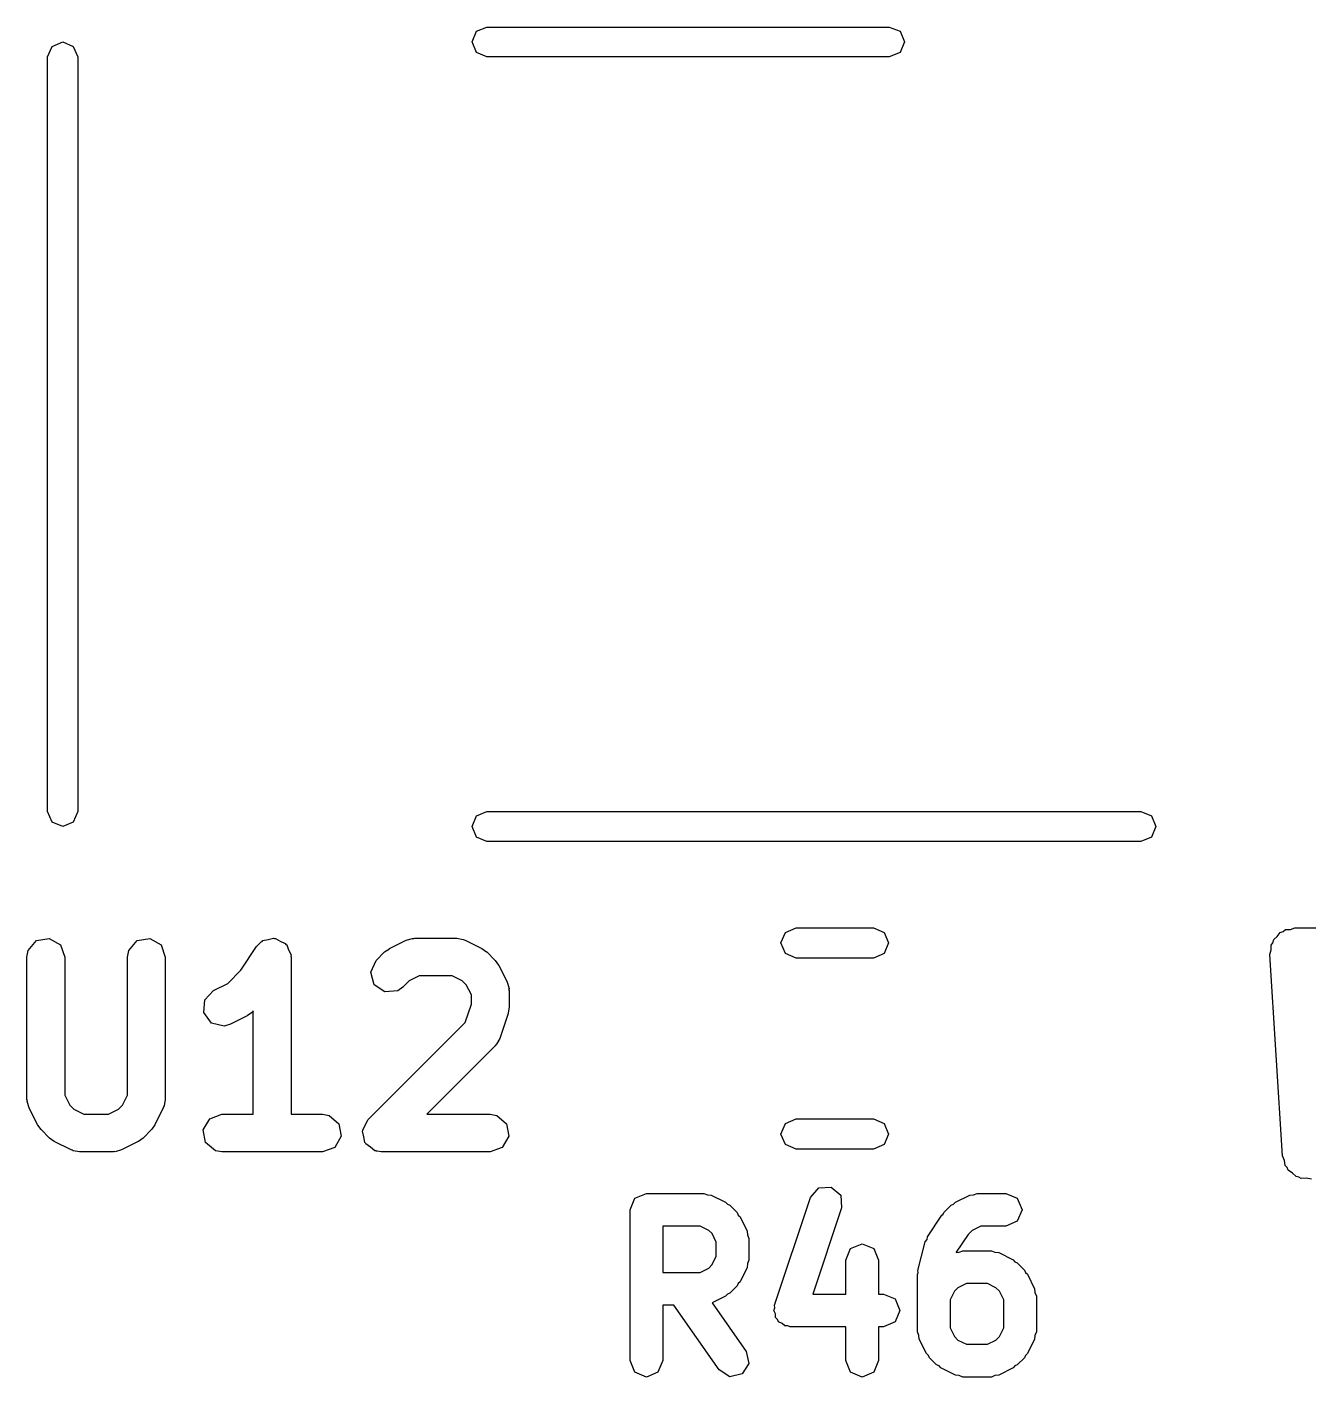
# Model space of a CAD drawing. Extents: x 72 to 186, y -144 to -85.
# Drawn here: x 118.31 to 123.4, y -124.09 to -118.72 of the extents above; entities that cross this region are included whole.
import ezdxf

# ---------------------------------------------------------------- set-up
doc = ezdxf.new("R2010")
doc.units = 0
doc.layers.add('BLACK', color=7, linetype='CONTINUOUS')

msp = doc.modelspace()

# ---------------------------------------------------------------- linework, layer by layer
at = {"layer": 'BLACK', "linetype": 'CONTINUOUS'}
for p, q in [((120.078, -118.777), (120.095, -118.735)), ((120.095, -118.735), (120.137, -118.718)), ((120.137, -118.718), (120.938, -118.718)), ((120.938, -118.718), (121.737, -118.718)), ((121.737, -118.718), (121.78, -118.735)), ((121.78, -118.735), (121.797, -118.777)), ((118.408, -118.795), (118.45, -118.777)), ((118.45, -118.777), (118.492, -118.795)), ((120.095, -118.82), (120.078, -118.777)), ((121.797, -118.777), (121.78, -118.82)), ((118.39, -118.837), (118.408, -118.795)), ((118.39, -121.837), (118.39, -118.837)), ((118.492, -118.795), (118.51, -118.837)), ((118.51, -118.837), (118.51, -121.837)), ((120.137, -118.837), (120.095, -118.82)), ((120.938, -118.837), (120.137, -118.837)), ((121.737, -118.837), (120.938, -118.837)), ((121.78, -118.82), (121.737, -118.837)), ((118.408, -121.88), (118.39, -121.837)), ((118.51, -121.837), (118.492, -121.88)), ((120.095, -121.855), (120.137, -121.837)), ((120.137, -121.837), (120.938, -121.837)), ((120.938, -121.837), (122.737, -121.837)), ((122.737, -121.837), (122.78, -121.855)), ((118.45, -121.897), (118.408, -121.88)), ((118.492, -121.88), (118.45, -121.897)), ((120.078, -121.897), (120.095, -121.855)), ((120.095, -121.94), (120.078, -121.897)), ((122.78, -121.855), (122.797, -121.897)), ((122.797, -121.897), (122.78, -121.94)), ((120.137, -121.957), (120.095, -121.94)), ((120.938, -121.957), (120.137, -121.957)), ((122.737, -121.957), (120.938, -121.957)), ((122.78, -121.94), (122.737, -121.957)), ((121.306, -122.36), (121.324, -122.318)), ((121.324, -122.318), (121.366, -122.3)), ((121.366, -122.3), (121.674, -122.3)), ((121.674, -122.3), (121.716, -122.318)), ((121.716, -122.318), (121.734, -122.36)), ((123.266, -122.346), (123.28, -122.334)), ((123.28, -122.334), (123.291, -122.319)), ((123.291, -122.319), (123.303, -122.315)), ((123.303, -122.315), (123.313, -122.307)), ((123.313, -122.307), (123.332, -122.306)), ((123.332, -122.306), (123.35, -122.3)), ((123.35, -122.3), (124.2, -122.3)), ((118.308, -122.416), (118.313, -122.39)), ((118.313, -122.39), (118.346, -122.351)), ((118.346, -122.351), (118.396, -122.342)), ((118.396, -122.342), (118.441, -122.368)), ((118.441, -122.368), (118.458, -122.416)), ((118.708, -122.416), (118.713, -122.39)), ((118.713, -122.39), (118.746, -122.351)), ((118.746, -122.351), (118.796, -122.342)), ((118.796, -122.342), (118.841, -122.368)), ((118.841, -122.368), (118.858, -122.416)), ((119.158, -122.468), (119.221, -122.374)), ((119.221, -122.374), (119.239, -122.356)), ((119.239, -122.356), (119.243, -122.354)), ((119.243, -122.354), (119.246, -122.351)), ((119.246, -122.351), (119.267, -122.347)), ((119.267, -122.347), (119.288, -122.341)), ((119.288, -122.341), (119.292, -122.343)), ((119.292, -122.343), (119.296, -122.342)), ((119.296, -122.342), (119.315, -122.353)), ((119.315, -122.353), (119.335, -122.362)), ((119.335, -122.362), (119.337, -122.366)), ((119.337, -122.366), (119.341, -122.368)), ((119.341, -122.368), (119.348, -122.388)), ((119.348, -122.388), (119.358, -122.408)), ((119.73, -122.396), (119.749, -122.383)), ((119.749, -122.383), (119.75, -122.382)), ((119.75, -122.382), (119.816, -122.349)), ((119.816, -122.349), (119.841, -122.342)), ((119.841, -122.342), (119.846, -122.343)), ((119.846, -122.343), (119.85, -122.341)), ((119.85, -122.341), (120.017, -122.341)), ((120.017, -122.341), (120.042, -122.346)), ((120.042, -122.346), (120.046, -122.348)), ((120.046, -122.348), (120.05, -122.349)), ((120.05, -122.349), (120.117, -122.382)), ((120.117, -122.382), (120.135, -122.396)), ((121.324, -122.402), (121.306, -122.36)), ((121.734, -122.36), (121.716, -122.402)), ((123.25, -122.406), (123.255, -122.388)), ((123.255, -122.369), (123.262, -122.359)), ((123.255, -122.388), (123.255, -122.369)), ((123.262, -122.359), (123.266, -122.346)), ((118.308, -122.983), (118.308, -122.416)), ((118.458, -122.416), (118.458, -122.965)), ((118.708, -122.965), (118.708, -122.416)), ((118.858, -122.416), (118.858, -122.983)), ((119.358, -122.408), (119.357, -122.412)), ((119.357, -122.412), (119.358, -122.416)), ((119.358, -122.416), (119.358, -123.041)), ((119.675, -122.476), (119.697, -122.43)), ((119.697, -122.43), (119.73, -122.396)), ((120.135, -122.396), (120.136, -122.396)), ((120.136, -122.396), (120.17, -122.43)), ((120.17, -122.43), (120.183, -122.448)), ((121.366, -122.42), (121.324, -122.402)), ((121.674, -122.42), (121.366, -122.42)), ((121.716, -122.402), (121.674, -122.42)), ((123.3, -123.206), (123.25, -122.406)), ((119.106, -122.521), (119.158, -122.468)), ((119.689, -122.526), (119.675, -122.476)), ((119.868, -122.491), (119.828, -122.511)), ((119.999, -122.491), (119.868, -122.491)), ((120.039, -122.511), (119.999, -122.491)), ((120.183, -122.448), (120.184, -122.449)), ((120.184, -122.449), (120.217, -122.516)), ((119.015, -122.586), (119.05, -122.549)), ((119.05, -122.549), (119.106, -122.521)), ((119.731, -122.555), (119.689, -122.526)), ((119.782, -122.551), (119.731, -122.555)), ((119.803, -122.536), (119.782, -122.551)), ((119.828, -122.511), (119.803, -122.536)), ((120.055, -122.527), (120.039, -122.511)), ((120.075, -122.567), (120.055, -122.527)), ((120.217, -122.516), (120.225, -122.541)), ((120.225, -122.541), (120.223, -122.545)), ((120.223, -122.545), (120.225, -122.549)), ((120.225, -122.549), (120.225, -122.616)), ((119.011, -122.637), (119.015, -122.586)), ((120.051, -122.676), (120.075, -122.604)), ((120.075, -122.604), (120.075, -122.567)), ((119.042, -122.679), (119.011, -122.637)), ((119.184, -122.65), (119.117, -122.683)), ((119.185, -122.649), (119.184, -122.65)), ((119.203, -122.636), (119.185, -122.649)), ((119.208, -122.63), (119.203, -122.636)), ((119.208, -123.041), (119.208, -122.63)), ((120.221, -122.64), (120.188, -122.74)), ((120.225, -122.616), (120.221, -122.638)), ((120.221, -122.638), (120.221, -122.64)), ((119.092, -122.691), (119.042, -122.679)), ((119.117, -122.683), (119.092, -122.691)), ((119.664, -123.063), (120.051, -122.676)), ((120.172, -122.765), (120.17, -122.769)), ((120.175, -122.763), (120.172, -122.765)), ((120.188, -122.74), (120.175, -122.763)), ((120.17, -122.769), (119.898, -123.041)), ((118.458, -122.965), (118.478, -123.005)), ((118.688, -123.005), (118.708, -122.965)), ((118.31, -122.987), (118.308, -122.983)), ((118.309, -122.991), (118.31, -122.987)), ((118.316, -123.016), (118.309, -122.991)), ((118.35, -123.083), (118.316, -123.016)), ((118.478, -123.005), (118.494, -123.021)), ((118.494, -123.021), (118.534, -123.041)), ((118.632, -123.041), (118.672, -123.021)), ((118.672, -123.021), (118.688, -123.005)), ((118.85, -123.016), (118.817, -123.083)), ((118.851, -123.012), (118.85, -123.016)), ((118.854, -123.008), (118.851, -123.012)), ((118.858, -122.983), (118.854, -123.008)), ((118.351, -123.084), (118.35, -123.083)), ((118.364, -123.102), (118.351, -123.084)), ((118.534, -123.041), (118.632, -123.041)), ((118.817, -123.083), (118.804, -123.101)), ((119.009, -123.103), (119.035, -123.059)), ((119.035, -123.059), (119.083, -123.041)), ((119.083, -123.041), (119.208, -123.041)), ((119.358, -123.041), (119.483, -123.041)), ((119.483, -123.041), (119.509, -123.046)), ((119.509, -123.046), (119.548, -123.079)), ((119.548, -123.079), (119.557, -123.129)), ((119.643, -123.103), (119.654, -123.083)), ((119.654, -123.083), (119.664, -123.063)), ((119.898, -123.041), (120.15, -123.041)), ((120.15, -123.041), (120.176, -123.046)), ((120.176, -123.046), (120.215, -123.079)), ((120.215, -123.079), (120.224, -123.129)), ((121.306, -123.12), (121.324, -123.078)), ((121.324, -123.078), (121.366, -123.06)), ((121.366, -123.06), (121.674, -123.06)), ((121.674, -123.06), (121.716, -123.078)), ((121.716, -123.078), (121.734, -123.12)), ((118.397, -123.136), (118.364, -123.102)), ((118.398, -123.136), (118.397, -123.136)), ((118.416, -123.15), (118.398, -123.136)), ((118.77, -123.136), (118.751, -123.149)), ((118.803, -123.102), (118.77, -123.136)), ((118.804, -123.101), (118.803, -123.102)), ((119.018, -123.154), (119.009, -123.103)), ((119.557, -123.129), (119.532, -123.173)), ((119.642, -123.109), (119.643, -123.106)), ((119.648, -123.131), (119.642, -123.109)), ((119.643, -123.106), (119.643, -123.103)), ((119.652, -123.154), (119.648, -123.131)), ((120.224, -123.129), (120.198, -123.173)), ((121.324, -123.162), (121.306, -123.12)), ((121.734, -123.12), (121.716, -123.162)), ((118.483, -123.183), (118.416, -123.15)), ((118.488, -123.184), (118.483, -123.183)), ((118.491, -123.187), (118.488, -123.184)), ((118.517, -123.191), (118.491, -123.187)), ((118.65, -123.191), (118.517, -123.191)), ((118.654, -123.189), (118.65, -123.191)), ((118.659, -123.191), (118.654, -123.189)), ((118.684, -123.183), (118.659, -123.191)), ((118.75, -123.15), (118.684, -123.183)), ((118.751, -123.149), (118.75, -123.15)), ((119.058, -123.187), (119.018, -123.154)), ((119.083, -123.191), (119.058, -123.187)), ((119.483, -123.191), (119.083, -123.191)), ((119.532, -123.173), (119.483, -123.191)), ((119.654, -123.156), (119.652, -123.154)), ((119.655, -123.159), (119.654, -123.156)), ((119.674, -123.172), (119.655, -123.159)), ((119.691, -123.187), (119.674, -123.172)), ((119.696, -123.187), (119.691, -123.187)), ((119.697, -123.188), (119.696, -123.187)), ((119.701, -123.188), (119.697, -123.188)), ((119.717, -123.191), (119.701, -123.188)), ((120.15, -123.191), (119.717, -123.191)), ((120.198, -123.173), (120.15, -123.191)), ((121.366, -123.18), (121.324, -123.162)), ((121.674, -123.18), (121.366, -123.18)), ((121.716, -123.162), (121.674, -123.18)), ((123.308, -123.225), (123.3, -123.206)), ((123.311, -123.245), (123.308, -123.225)), ((123.319, -123.253), (123.311, -123.245)), ((123.323, -123.264), (123.319, -123.253)), ((123.34, -123.275), (123.323, -123.264)), ((123.355, -123.289), (123.34, -123.275)), ((123.366, -123.291), (123.355, -123.289)), ((123.375, -123.297), (123.366, -123.291)), ((123.395, -123.296), (123.375, -123.297)), ((123.416, -123.299), (123.395, -123.296)), ((120.725, -123.375), (120.771, -123.356)), ((120.771, -123.356), (121, -123.356)), ((121, -123.356), (121.014, -123.362)), ((121.424, -123.372), (121.457, -123.334)), ((121.457, -123.334), (121.506, -123.331)), ((121.506, -123.331), (121.544, -123.363)), ((122.072, -123.362), (122.086, -123.356)), ((122.086, -123.356), (122.2, -123.356)), ((122.2, -123.356), (122.246, -123.375)), ((120.706, -123.421), (120.725, -123.375)), ((121.014, -123.362), (121.029, -123.363)), ((121.029, -123.363), (121.086, -123.391)), ((121.086, -123.391), (121.093, -123.399)), ((121.093, -123.399), (121.103, -123.403)), ((121.103, -123.403), (121.132, -123.432)), ((121.281, -123.8), (121.424, -123.372)), ((121.544, -123.363), (121.547, -123.413)), ((121.954, -123.432), (121.983, -123.403)), ((121.983, -123.403), (121.992, -123.399)), ((121.992, -123.399), (122, -123.391)), ((122, -123.391), (122.057, -123.363)), ((122.057, -123.363), (122.072, -123.362)), ((122.246, -123.375), (122.265, -123.421)), ((120.706, -124.021), (120.706, -123.421)), ((121.132, -123.432), (121.136, -123.442)), ((121.136, -123.442), (121.144, -123.449)), ((121.144, -123.449), (121.172, -123.506)), ((121.547, -123.413), (121.433, -123.756)), ((121.889, -123.528), (121.946, -123.442)), ((121.946, -123.442), (121.951, -123.438)), ((121.951, -123.438), (121.954, -123.432)), ((122.265, -123.421), (122.246, -123.467)), ((120.985, -123.486), (120.836, -123.486)), ((120.836, -123.486), (120.836, -123.67)), ((121.019, -123.503), (120.985, -123.486)), ((121.032, -123.516), (121.019, -123.503)), ((121.049, -123.55), (121.032, -123.516)), ((121.172, -123.506), (121.173, -123.521)), ((122.067, -123.503), (122.051, -123.519)), ((122.101, -123.486), (122.067, -123.503)), ((122.2, -123.486), (122.101, -123.486)), ((122.246, -123.467), (122.2, -123.486)), ((121.049, -123.605), (121.049, -123.55)), ((121.173, -123.521), (121.179, -123.535)), ((121.179, -123.535), (121.179, -123.621)), ((121.583, -123.575), (121.629, -123.556)), ((121.629, -123.556), (121.675, -123.575)), ((121.851, -123.662), (121.88, -123.548)), ((121.88, -123.548), (121.887, -123.539)), ((121.887, -123.539), (121.889, -123.528)), ((122.051, -123.519), (122.003, -123.59)), ((121.032, -123.639), (121.049, -123.605)), ((121.179, -123.621), (121.173, -123.635)), ((121.564, -123.621), (121.583, -123.575)), ((121.564, -123.756), (121.564, -123.621)), ((121.675, -123.575), (121.694, -123.621)), ((121.694, -123.621), (121.694, -123.756)), ((122.003, -123.59), (122.003, -123.591)), ((122.003, -123.591), (122.015, -123.59)), ((122.015, -123.59), (122.029, -123.584)), ((122.029, -123.584), (122.143, -123.584)), ((122.143, -123.584), (122.157, -123.59)), ((122.157, -123.59), (122.172, -123.591)), ((122.172, -123.591), (122.229, -123.62)), ((122.229, -123.62), (122.236, -123.628)), ((120.836, -123.67), (120.985, -123.67)), ((120.985, -123.67), (121.019, -123.653)), ((121.019, -123.653), (121.032, -123.639)), ((121.172, -123.65), (121.144, -123.707)), ((121.173, -123.635), (121.172, -123.65)), ((121.849, -123.678), (121.852, -123.67)), ((121.849, -123.907), (121.849, -123.678)), ((121.852, -123.67), (121.851, -123.662)), ((122.236, -123.628), (122.246, -123.632)), ((122.246, -123.632), (122.275, -123.661)), ((122.275, -123.661), (122.279, -123.67)), ((122.279, -123.67), (122.287, -123.677)), ((122.287, -123.677), (122.315, -123.735)), ((121.132, -123.724), (121.103, -123.752)), ((121.136, -123.714), (121.132, -123.724)), ((121.144, -123.707), (121.136, -123.714)), ((122.01, -123.731), (121.996, -123.745)), ((122.044, -123.714), (122.01, -123.731)), ((122.128, -123.714), (122.044, -123.714)), ((122.161, -123.731), (122.128, -123.714)), ((122.175, -123.745), (122.161, -123.731)), ((121.086, -123.765), (121.033, -123.791)), ((121.093, -123.757), (121.086, -123.765)), ((121.103, -123.752), (121.093, -123.757)), ((121.433, -123.756), (121.564, -123.756)), ((121.694, -123.756), (121.714, -123.756)), ((121.714, -123.756), (121.76, -123.775)), ((121.76, -123.775), (121.779, -123.821)), ((121.996, -123.745), (121.979, -123.779)), ((121.979, -123.779), (121.979, -123.891)), ((122.192, -123.779), (122.175, -123.745)), ((122.192, -123.891), (122.192, -123.779)), ((122.315, -123.735), (122.316, -123.75)), ((122.316, -123.75), (122.322, -123.764)), ((122.322, -123.764), (122.322, -123.907)), ((120.88, -123.8), (120.836, -123.8)), ((120.836, -123.8), (120.836, -124.021)), ((121.061, -124.058), (120.88, -123.8)), ((121.033, -123.791), (121.168, -123.984)), ((121.278, -123.821), (121.282, -123.811)), ((121.284, -123.835), (121.278, -123.821)), ((121.282, -123.811), (121.281, -123.8)), ((121.285, -123.85), (121.284, -123.835)), ((121.779, -123.821), (121.76, -123.867)), ((121.293, -123.857), (121.285, -123.85)), ((121.297, -123.867), (121.293, -123.857)), ((121.311, -123.873), (121.297, -123.867)), ((121.322, -123.882), (121.311, -123.873)), ((121.333, -123.882), (121.322, -123.882)), ((121.343, -123.886), (121.333, -123.882)), ((121.564, -123.886), (121.343, -123.886)), ((121.564, -124.021), (121.564, -123.886)), ((121.714, -123.886), (121.694, -123.886)), ((121.694, -123.886), (121.694, -124.021)), ((121.76, -123.867), (121.714, -123.886)), ((121.979, -123.891), (121.996, -123.925)), ((122.175, -123.925), (122.192, -123.891)), ((121.855, -123.921), (121.849, -123.907)), ((121.856, -123.936), (121.855, -123.921)), ((121.885, -123.993), (121.856, -123.936)), ((121.996, -123.925), (122.01, -123.939)), ((122.01, -123.939), (122.044, -123.956)), ((122.128, -123.956), (122.161, -123.939)), ((122.161, -123.939), (122.175, -123.925)), ((122.315, -123.936), (122.287, -123.993)), ((122.316, -123.921), (122.315, -123.936)), ((122.322, -123.907), (122.316, -123.921)), ((121.168, -123.984), (121.178, -124.032)), ((121.893, -124), (121.885, -123.993)), ((121.897, -124.01), (121.893, -124)), ((122.044, -123.956), (122.128, -123.956)), ((122.279, -124), (122.275, -124.01)), ((122.287, -123.993), (122.279, -124)), ((120.725, -124.067), (120.706, -124.021)), ((120.836, -124.021), (120.817, -124.067)), ((121.178, -124.032), (121.152, -124.074)), ((121.583, -124.067), (121.564, -124.021)), ((121.694, -124.021), (121.675, -124.067)), ((121.925, -124.038), (121.897, -124.01)), ((121.935, -124.042), (121.925, -124.038)), ((121.942, -124.05), (121.935, -124.042)), ((122, -124.079), (121.942, -124.05)), ((122.229, -124.05), (122.172, -124.079)), ((122.236, -124.042), (122.229, -124.05)), ((122.246, -124.038), (122.236, -124.042)), ((122.275, -124.01), (122.246, -124.038)), ((120.771, -124.086), (120.725, -124.067)), ((120.817, -124.067), (120.771, -124.086)), ((121.103, -124.085), (121.061, -124.058)), ((121.152, -124.074), (121.103, -124.085)), ((121.629, -124.086), (121.583, -124.067)), ((121.675, -124.067), (121.629, -124.086)), ((122.015, -124.08), (122, -124.079)), ((122.029, -124.086), (122.015, -124.08)), ((122.143, -124.086), (122.029, -124.086)), ((122.157, -124.08), (122.143, -124.086)), ((122.172, -124.079), (122.157, -124.08))]:
    msp.add_line(p, q, dxfattribs=at)

doc.saveas('drawing.dxf')
